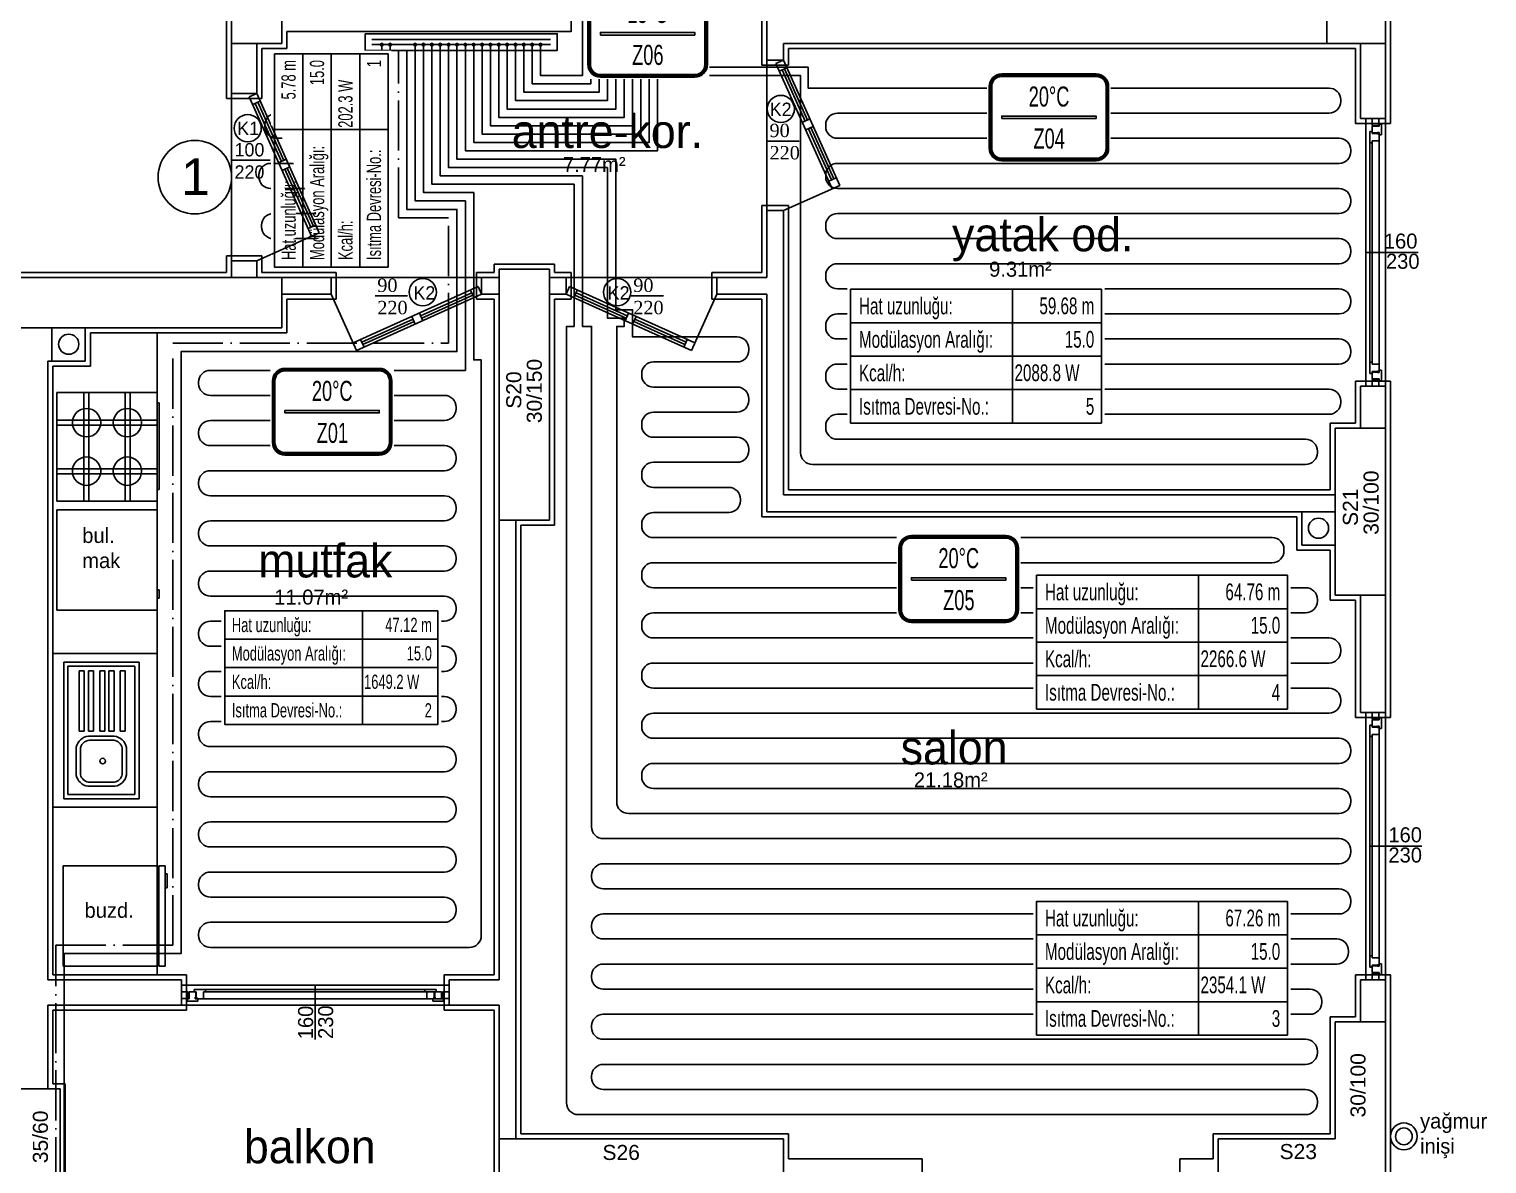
# Model space of a CAD drawing. Header units: centimetres. Extents: x 252602 to 265542, y -444050 to -441150.
# Drawn here: x 253564 to 254436, y -443536 to -442857 of the extents above; entities that cross this region are included whole.
import ezdxf
from ezdxf.enums import TextEntityAlignment as Align

# ---------------------------------------------------------------- set-up
doc = ezdxf.new("R2010")
doc.units = ezdxf.units.CM
doc.linetypes.add('ROTAS_ISITMA_DONUS', pattern=[40, 30, -5, 0, -5])
for name, color, linetype in [('ROTAS-ISITMA-DONUS-BORU', 30, 'ROTAS_ISITMA_DONUS'), ('ROTAS-ISITMA-ETIKET', 2, 'Continuous'), ('ROTAS-ISITMA-GIDIS-BORU', 10, 'Continuous'), ('ROTAS-ISITMA-KOLLEKTOR', 1, 'Continuous'), ('ROTAS-ISITMA-MAHAL-ETIKET', 2, 'Continuous'), ('ROTAS-MIMARI', 8, 'Continuous'), ('ROTAS-MIMARI-YAZI', 8, 'Continuous')]:
    doc.layers.add(name, color=color, linetype=linetype)
doc.layers.add('ROTAS-ISITMA-PEX', color=1, linetype='Continuous', lineweight=30)
doc.styles.add('arial_1_18', font='arial.ttf', dxfattribs={"height": 0.2})
doc.styles.add('ROTAS-YAZI', font='arial.ttf')

# ---------------------------------------------------------------- blocks, each defined once
blk = doc.blocks.new('ROTAS-YI-MAHAL')
at = {"color": 2, "extrusion": (0, 0, -1)}
for points in [[(35.71, -18.44), (35.71, 18.44, 0.414214), (28.21, 25.94), (-28.21, 25.94, 0.414214), (-35.71, 18.44), (-35.71, -18.44, 0.414214), (-28.21, -25.94), (28.21, -25.94, 0.414214)], [(34.21, -18.44), (34.21, 18.44, 0.414214), (28.21, 24.44), (-28.21, 24.44, 0.414214), (-34.21, 18.44), (-34.21, -18.44, 0.414214), (-28.21, -24.44), (28.21, -24.44, 0.414214)]]:
    blk.add_lwpolyline(points, format="xyb", close=True, dxfattribs=at)
at = {"color": 4, "extrusion": (0, 0, -1)}
for points in [[(35.21, -18.44), (35.21, 18.44, 0.414214), (28.21, 25.44), (-28.21, 25.44, 0.414214), (-35.21, 18.44), (-35.21, -18.44, 0.414214), (-28.21, -25.44), (28.21, -25.44, 0.414214)], [(34.71, -18.44), (34.71, 18.44, 0.414214), (28.21, 24.94), (-28.21, 24.94, 0.414214), (-34.71, 18.44), (-34.71, -18.44, 0.414214), (-28.21, -24.94), (28.21, -24.94, 0.414214)]]:
    blk.add_lwpolyline(points, format="xyb", close=True, dxfattribs=at)
at = {"color": 2, "extrusion": (0, 0, -1)}
blk.add_lwpolyline([(28.21, -0.75), (-28.21, -0.75), (-28.21, 0.75), (28.21, 0.75)], close=True, dxfattribs=at)
at = {"color": 4, "style": 'ROTAS-YAZI', "width": 0.65}
blk.add_attdef('DERECE', (-12.12, 6.47), '', height=12, dxfattribs=at)
at = {"color": 2, "style": 'ROTAS-YAZI', "width": 0.65, "flags": 1}
for tag in ['ALAN', 'MAHAL']:
    blk.add_attdef(tag, (0, 0), '', height=5, dxfattribs=at)
at = {"color": 1, "style": 'ROTAS-YAZI', "width": 0.65}
blk.add_attdef('NO', (-9.26, -18.64), '', height=12, dxfattribs=at)
blk = doc.blocks.new('ROTAS-YI-ETIKET')
at = {"color": 2}
for p, q in [((96.87, 0), (96.87, -80)), ((0, -20), (150, -20)), ((0, -40), (150, -40)), ((0, -60), (150, -60))]:
    blk.add_line(p, q, dxfattribs=at)
at = {"color": 2, "extrusion": (0, 0, -1)}
blk.add_lwpolyline([(-150, 0), (-150, -80), (0, -80), (0, 0)], close=True, dxfattribs=at)
at = {"color": 2, "style": 'ROTAS-YAZI', "width": 0.65}
for s, p in [('Hat uzunluğu:', (5, -10)), ('Modülasyon Aralığı:', (5, -30)), ('Kcal/h:', (5, -50)), ('Isıtma Devresi-No.:', (5, -70))]:
    blk.add_text(s, height=10, dxfattribs=at).set_placement(p, align=Align.MIDDLE_LEFT)
at = {"color": 2, "style": 'ROTAS-YAZI', "width": 0.65, "flags": 1}
for tag in ['ALAN', 'NO', 'DERECE', 'BORU', 'MAHAL']:
    blk.add_attdef(tag, (0, 0), '', height=5, dxfattribs=at)
at = {"color": 2, "style": 'ROTAS-YAZI', "width": 0.65}
for tag, p in [('UZ', (145.7, -14.93)), ('AR', (145.7, -34.94)), ('NO1', (145.7, -75.02))]:
    blk.add_attdef(tag, text='', height=10, dxfattribs=at).set_placement(p, align=Align.RIGHT)
blk.add_attdef('YER', (98.01, -54.93), '', height=10, dxfattribs=at)

msp = doc.modelspace()

# ---------------------------------------------------------------- linework, layer by layer
at = {"layer": 'ROTAS-ISITMA-DONUS-BORU'}
msp.add_lwpolyline([(253579.1, -443633.2), (253575, -443635), (253575, -443630), (253580, -443630), (253580, -443405), (253650, -443405), (253650, -443045), (253815, -443045), (253815, -442970), (253785, -442970), (253785, -442870)], dxfattribs=at)
at = {"layer": 'ROTAS-ISITMA-GIDIS-BORU'}
msp.add_lwpolyline([(253579.1, -443633.2), (253585, -443635), (253585, -443410), (253655, -443410), (253655, -443050), (253820, -443050), (253820, -442965), (253790, -442965), (253790, -442870)], dxfattribs=at)
at = {"layer": 'ROTAS-ISITMA-KOLLEKTOR'}
for p, q in [((253769, -442863.5), (253876, -442863.5)), ((253769, -442866.5), (253876, -442866.5)), ((253775, -442866.5), (253775, -442870)), ((253780, -442866.5), (253780, -442870)), ((253795, -442866.5), (253795, -442870)), ((253800, -442866.5), (253800, -442870)), ((253805, -442866.5), (253805, -442870)), ((253810, -442866.5), (253810, -442870)), ((253815, -442866.5), (253815, -442870)), ((253820, -442866.5), (253820, -442870)), ((253825, -442866.5), (253825, -442870)), ((253830, -442866.5), (253830, -442870)), ((253835, -442866.5), (253835, -442870)), ((253840, -442866.5), (253840, -442870)), ((253845, -442866.5), (253845, -442870)), ((253850, -442866.5), (253850, -442870)), ((253855, -442866.5), (253855, -442870)), ((253860, -442866.5), (253860, -442870)), ((253865, -442866.5), (253865, -442870)), ((253870, -442866.5), (253870, -442870))]:
    msp.add_line(p, q, dxfattribs=at)
msp.add_lwpolyline([(253765, -442860), (253880, -442860), (253880, -442870), (253765, -442870)], close=True, dxfattribs=at)
for centre in [(253775, -442866.5), (253780, -442866.5), (253795, -442866.5), (253800, -442866.5), (253805, -442866.5), (253810, -442866.5), (253815, -442866.5), (253820, -442866.5), (253825, -442866.5), (253830, -442866.5), (253835, -442866.5), (253840, -442866.5), (253845, -442866.5), (253850, -442866.5), (253855, -442866.5), (253860, -442866.5), (253865, -442866.5), (253870, -442866.5)]:
    msp.add_circle(centre, 0.8, dxfattribs=at)
at = {"layer": 'ROTAS-ISITMA-PEX'}
for points in [[(253910, -442600), (253910, -442900), (253855, -442900), (253855, -442870)], [(253860, -442870), (253860, -442895), (253905, -442895), (253905, -442595)], [(253850, -442870), (253850, -442905), (253915, -442905), (253915, -442605)], [(253920, -442610), (253920, -442910), (253845, -442910), (253845, -442870)], [(253865, -442870), (253865, -442890), (253900, -442890), (253900, -442695)], [(253895, -442700), (253895, -442885), (253870, -442885), (253870, -442870)], [(253930, -442835), (253930, -442920), (253835, -442920), (253835, -442870)], [(253840, -442870), (253840, -442915), (253925, -442915), (253925, -442830)]]:
    msp.add_lwpolyline(points, dxfattribs=at)
for points in [[(253800, -442870), (253800, -442955), (253830, -442955), (253830, -443055), (253834.5, -443055), (253834.5, -443061.25), (253834.5, -443399.25, -0.414214), (253827.5, -443406.25), (253672.5, -443406.25, -0.414214), (253665.5, -443399.25), (253665.5, -443398.25, -0.414214), (253672.5, -443391.25), (253812.5, -443391.25, 0.414214), (253819.5, -443384.25), (253819.5, -443383.25, 0.414214), (253812.5, -443376.25), (253672.5, -443376.25, -0.414214), (253665.5, -443369.25), (253665.5, -443368.25, -0.414214), (253672.5, -443361.25), (253812.5, -443361.25, 0.414214), (253819.5, -443354.25), (253819.5, -443353.25, 0.414214), (253812.5, -443346.25), (253672.5, -443346.25, -0.414214), (253665.5, -443339.25), (253665.5, -443338.25, -0.414214), (253672.5, -443331.25), (253812.5, -443331.25, 0.414214), (253819.5, -443324.25), (253819.5, -443323.25, 0.414214), (253812.5, -443316.25), (253672.5, -443316.25, -0.414214), (253665.5, -443309.25), (253665.5, -443308.25, -0.414214), (253672.5, -443301.25), (253812.5, -443301.25, 0.414214), (253819.5, -443294.25), (253819.5, -443293.25, 0.414214), (253812.5, -443286.25), (253672.5, -443286.25, -0.414214), (253665.5, -443279.25), (253665.5, -443278.25, -0.414214), (253672.5, -443271.25), (253812.5, -443271.25, 0.414214), (253819.5, -443264.25), (253819.5, -443263.25, 0.414214), (253812.5, -443256.25), (253672.5, -443256.25, -0.414214), (253665.5, -443249.25), (253665.5, -443248.25, -0.414214), (253672.5, -443241.25), (253812.5, -443241.25, 0.414214), (253819.5, -443234.25), (253819.5, -443233.25, 0.414214), (253812.5, -443226.25), (253672.5, -443226.25, -0.414214), (253665.5, -443219.25), (253665.5, -443218.25, -0.414214), (253672.5, -443211.25), (253812.5, -443211.25, 0.414214), (253819.5, -443204.25), (253819.5, -443203.25, 0.414214), (253812.5, -443196.25), (253672.5, -443196.25, -0.414214), (253665.5, -443189.25), (253665.5, -443188.25, -0.414214), (253672.5, -443181.25), (253812.5, -443181.25, 0.414214), (253819.5, -443174.25), (253819.5, -443173.25, 0.414214), (253812.5, -443166.25), (253672.5, -443166.25, -0.414214), (253665.5, -443159.25), (253665.5, -443158.25, -0.414214), (253672.5, -443151.25), (253812.5, -443151.25, 0.414214), (253819.5, -443144.25), (253819.5, -443143.25, 0.414214), (253812.5, -443136.25), (253672.5, -443136.25, -0.414214), (253665.5, -443129.25), (253665.5, -443128.25, -0.414214), (253672.5, -443121.25), (253812.5, -443121.25, 0.414214), (253819.5, -443114.25), (253819.5, -443113.25, 0.414214), (253812.5, -443106.25), (253672.5, -443106.25, -0.414214), (253665.5, -443099.25), (253665.5, -443098.25, -0.414214), (253672.5, -443091.25), (253812.5, -443091.25, 0.414214), (253819.5, -443084.25), (253819.5, -443083.25, 0.414214), (253812.5, -443076.25), (253672.5, -443076.25, -0.414214), (253665.5, -443069.25), (253665.5, -443068.25, -0.414214), (253672.5, -443061.25), (253819.5, -443061.25), (253825, -443061.25), (253825, -442960), (253795, -442960), (253795, -442870)], [(253780, -442870), (253780, -442890), (253770, -442890), (253770, -442900), (253775, -442900), (253775, -442907.5), (253775, -442975.5, -0.414214), (253768, -442982.5), (253710.11, -442982.5, -0.414214), (253703.11, -442975.5), (253703.11, -442974.5, -0.414214), (253710.11, -442967.5), (253753, -442967.5, 0.414214), (253760, -442960.5), (253760, -442959.5, 0.414214), (253753, -442952.5), (253708.5, -442952.5, -0.414214), (253701.5, -442945.5), (253701.5, -442944.5, -0.414214), (253708.5, -442937.5), (253753, -442937.5, 0.414214), (253760, -442930.5), (253760, -442929.5, 0.414214), (253753, -442922.5), (253712.11, -442922.5, -0.414214), (253705.11, -442915.5), (253705.11, -442914.5, -0.414214), (253712.11, -442907.5), (253760, -442907.5), (253765, -442907.5), (253765, -442885), (253775, -442885), (253775, -442870)], [(253805, -442870), (253805, -442950), (253890, -442950), (253890, -443035), (253885.5, -443035), (253885.5, -443041.25), (253885.5, -443499.25, 0.414214), (253892.5, -443506.25), (254327.5, -443506.25, 0.414214), (254334.5, -443499.25), (254334.5, -443498.25, 0.414214), (254327.5, -443491.25), (253907.5, -443491.25, -0.414214), (253900.5, -443484.25), (253900.5, -443483.25, -0.414214), (253907.5, -443476.25), (254327.5, -443476.25, 0.414214), (254334.5, -443469.25), (254334.5, -443468.25, 0.414214), (254327.5, -443461.25), (253907.5, -443461.25, -0.414214), (253900.5, -443454.25), (253900.5, -443453.25, -0.414214), (253907.5, -443446.25), (254330.14, -443446.25, 0.414214), (254337.14, -443439.25), (254337.14, -443438.25, 0.414214), (254330.14, -443431.25), (253907.5, -443431.25, -0.414214), (253900.5, -443424.25), (253900.5, -443423.25, -0.414214), (253907.5, -443416.25), (254346.14, -443416.25, 0.414214), (254353.14, -443409.25), (254353.14, -443408.25, 0.414214), (254346.14, -443401.25), (253907.5, -443401.25, -0.414214), (253900.5, -443394.25), (253900.5, -443393.25, -0.414214), (253907.5, -443386.25), (254347.5, -443386.25, 0.414214), (254354.5, -443379.25), (254354.5, -443378.25, 0.414214), (254347.5, -443371.25), (253907.5, -443371.25, -0.414214), (253900.5, -443364.25), (253900.5, -443363.25, -0.414214), (253907.5, -443356.25), (254347.5, -443356.25, 0.414214), (254354.5, -443349.25), (254354.5, -443348.25, 0.414214), (254347.5, -443341.25), (253907.5, -443341.25, -0.414214), (253900.5, -443334.25), (253900.5, -443041.25), (253900.5, -443035), (253895, -443035), (253895, -442945), (253810, -442945), (253810, -442870)], [(253815, -442870), (253815, -442940), (253910, -442940), (253910, -443030), (253920, -443030), (253920, -443035), (253915.5, -443035), (253915.5, -443041.25), (253915.5, -443319.25, 0.414214), (253922.5, -443326.25), (254347.5, -443326.25, 0.414214), (254354.5, -443319.25), (254354.5, -443318.25, 0.414214), (254347.5, -443311.25), (253937.5, -443311.25, -0.414214), (253930.5, -443304.25), (253930.5, -443303.25, -0.414214), (253937.5, -443296.25), (254347.5, -443296.25, 0.414214), (254354.5, -443289.25), (254354.5, -443288.25, 0.414214), (254347.5, -443281.25), (253937.5, -443281.25, -0.414214), (253930.5, -443274.25), (253930.5, -443273.25, -0.414214), (253937.5, -443266.25), (254341.5, -443266.25, 0.414214), (254348.5, -443259.25), (254348.5, -443258.25, 0.414214), (254341.5, -443251.25), (253937.5, -443251.25, -0.414214), (253930.5, -443244.25), (253930.5, -443243.25, -0.414214), (253937.5, -443236.25), (254341.5, -443236.25, 0.414214), (254348.5, -443229.25), (254348.5, -443228.25, 0.414214), (254341.5, -443221.25), (253937.5, -443221.25, -0.414214), (253930.5, -443214.25), (253930.5, -443213.25, -0.414214), (253937.5, -443206.25), (254327.5, -443206.25, 0.414214), (254334.5, -443199.25), (254334.5, -443198.25, 0.414214), (254327.5, -443191.25), (253937.5, -443191.25, -0.414214), (253930.5, -443184.25), (253930.5, -443183.25, -0.414214), (253937.5, -443176.25), (254307.5, -443176.25, 0.414214), (254314.5, -443169.25), (254314.5, -443168.25, 0.414214), (254307.5, -443161.25), (253937.5, -443161.25, -0.414214), (253930.5, -443154.25), (253930.5, -443153.25, -0.414214), (253937.5, -443146.25), (253982.5, -443146.25, 0.414214), (253989.5, -443139.25), (253989.5, -443138.25, 0.414214), (253982.5, -443131.25), (253937.5, -443131.25, -0.414214), (253930.5, -443124.25), (253930.5, -443123.25, -0.414214), (253937.5, -443116.25), (253987.5, -443116.25, 0.414214), (253994.5, -443109.25), (253994.5, -443108.25, 0.414214), (253987.5, -443101.25), (253937.5, -443101.25, -0.414214), (253930.5, -443094.25), (253930.5, -443093.25, -0.414214), (253937.5, -443086.25), (253987.5, -443086.25, 0.414214), (253994.5, -443079.25), (253994.5, -443078.25, 0.414214), (253987.5, -443071.25), (253937.5, -443071.25, -0.414214), (253930.5, -443064.25), (253930.5, -443063.25, -0.414214), (253937.5, -443056.25), (253987.5, -443056.25, 0.414214), (253994.5, -443049.25), (253994.5, -443048.25, 0.414214), (253987.5, -443041.25), (253930.5, -443041.25), (253925, -443041.25), (253925, -443025), (253915, -443025), (253915, -442935), (253820, -442935), (253820, -442870)], [(253825, -442870), (253825, -442930), (253940, -442930), (253940, -442885), (254025.5, -442885), (254025.5, -442892.5), (254025.5, -443110.5, 0.414214), (254032.5, -443117.5), (254327.5, -443117.5, 0.414214), (254334.5, -443110.5), (254334.5, -443109.5, 0.414214), (254327.5, -443102.5), (254047.5, -443102.5, -0.414214), (254040.5, -443095.5), (254040.5, -443094.5, -0.414214), (254047.5, -443087.5), (254341.5, -443087.5, 0.414214), (254348.5, -443080.5), (254348.5, -443079.5, 0.414214), (254341.5, -443072.5), (254047.5, -443072.5, -0.414214), (254040.5, -443065.5), (254040.5, -443064.5, -0.414214), (254047.5, -443057.5), (254347.5, -443057.5, 0.414214), (254354.5, -443050.5), (254354.5, -443049.5, 0.414214), (254347.5, -443042.5), (254047.5, -443042.5, -0.414214), (254040.5, -443035.5), (254040.5, -443034.5, -0.414214), (254047.5, -443027.5), (254347.5, -443027.5, 0.414214), (254354.5, -443020.5), (254354.5, -443019.5, 0.414214), (254347.5, -443012.5), (254047.5, -443012.5, -0.414214), (254040.5, -443005.5), (254040.5, -443004.5, -0.414214), (254047.5, -442997.5), (254347.5, -442997.5, 0.414214), (254354.5, -442990.5), (254354.5, -442989.5, 0.414214), (254347.5, -442982.5), (254047.5, -442982.5, -0.414214), (254040.5, -442975.5), (254040.5, -442974.5, -0.414214), (254047.5, -442967.5), (254347.5, -442967.5, 0.414214), (254354.5, -442960.5), (254354.5, -442959.5, 0.414214), (254347.5, -442952.5), (254047.5, -442952.5, -0.414214), (254040.5, -442945.5), (254040.5, -442944.5, -0.414214), (254047.5, -442937.5), (254347.5, -442937.5, 0.414214), (254354.5, -442930.5), (254354.5, -442929.5, 0.414214), (254347.5, -442922.5), (254047.5, -442922.5, -0.414214), (254040.5, -442915.5), (254040.5, -442914.5, -0.414214), (254047.5, -442907.5), (254341.5, -442907.5, 0.414214), (254348.5, -442900.5), (254348.5, -442899.5, 0.414214), (254341.5, -442892.5), (254040.5, -442892.5), (254030, -442892.5), (254030, -442880), (253935, -442880), (253935, -442925), (253830, -442925), (253830, -442870)]]:
    msp.add_lwpolyline(points, format="xyb", dxfattribs=at)
at = {"layer": 'ROTAS-MIMARI', "ltscale": 0.03}
for p, q in [((253682.24, -442790.76), (253682.24, -442865.76)), ((254378.24, -442865.76), (254378.24, -442805.76)), ((253888.24, -442858.76), (253888.24, -442832.76)), ((254002.24, -442850.76), (254002.24, -442865.76)), ((254005.24, -442845.76), (254005.24, -442875.76)), ((253718.24, -442858.74), (253888.24, -442858.74)), ((253718.24, -442868.76), (253718.24, -442858.74)), ((253682.24, -442865.76), (253682.24, -442898.76)), ((253685.24, -442865.76), (253685.24, -442895.76)), ((253700.24, -442865.76), (253700.24, -442895.76)), ((253703.24, -442898.76), (253703.24, -442868.76)), ((253703.24, -442868.76), (253718.24, -442868.76)), ((254002.24, -442865.76), (254002.24, -442878.76)), ((254015.24, -442865.76), (254015.24, -442875.76)), ((254015.24, -442865.76), (254340.24, -442865.76)), ((254018.24, -442878.76), (254018.24, -442868.76)), ((254018.24, -442868.76), (254065.24, -442868.76)), ((254065.24, -442868.76), (254340.24, -442868.76)), ((254340.24, -442868.76), (254357.24, -442868.76)), ((254357.24, -442868.76), (254357.24, -442913.76)), ((254360.24, -442865.76), (254360.24, -442910.76)), ((254375.24, -442865.76), (254375.24, -442910.76)), ((254378.24, -442913.76), (254378.24, -442865.76)), ((254002.24, -442878.76), (254018.24, -442878.76)), ((254005.24, -442875.76), (254015.24, -442875.76)), ((254005.24, -442875.76), (254005.24, -442965.76)), ((254015.24, -442875.76), (254010.68, -442877.81)), ((254010.68, -442877.81), (254044.33, -442952.69)), ((254015.24, -442875.76), (254048.89, -442950.65)), ((254017.29, -442880.32), (254012.73, -442882.37)), ((254014.37, -442881.64), (254028.12, -442912.24)), ((254015.81, -442880.99), (254029.56, -442911.59)), ((253685.24, -442895.76), (253700.24, -442895.76)), ((253685.24, -442895.76), (253685.24, -442995.76)), ((253700.24, -442895.76), (253695.68, -442897.81)), ((253700.24, -442895.76), (253737.63, -442978.97)), ((253682.24, -442898.76), (253703.24, -442898.76)), ((253695.68, -442897.81), (253733.07, -442981.01)), ((253702.29, -442900.32), (253697.73, -442902.37)), ((253699.37, -442901.64), (253714.98, -442936.4)), ((253700.81, -442900.99), (253716.42, -442935.75)), ((254031.04, -442910.92), (254026.48, -442912.97)), ((254378.24, -442913.76), (254357.24, -442913.76)), ((254360.24, -442910.76), (254375.24, -442910.76)), ((254363.43, -443070.76), (254363.43, -442910.76)), ((254367.24, -442910.76), (254367.24, -442914.76)), ((254371.24, -442914.76), (254371.24, -442910.76)), ((254371.44, -442915.26), (254371.44, -442914.06)), ((254372.84, -442914.06), (254371.44, -442914.06)), ((254372.84, -442920.46), (254372.84, -442914.06)), ((254375.24, -443070.76), (254375.24, -442910.76)), ((254033.09, -442915.49), (254028.53, -442917.53)), ((254030.16, -442916.8), (254043.91, -442947.4)), ((254031.6, -442916.15), (254045.35, -442946.75)), ((254365.84, -442925.16), (254365.84, -442918.36)), ((254367.24, -442918.36), (254365.84, -442918.36)), ((254367.24, -442914.76), (254371.24, -442914.76)), ((254371.44, -442915.26), (254367.24, -442915.26)), ((254367.24, -442919.26), (254367.24, -442915.26)), ((254367.24, -442918.36), (254367.24, -442919.56)), ((254370.44, -442919.26), (254367.24, -442919.26)), ((254370.44, -442919.56), (254367.24, -442919.56)), ((254371.44, -442918.96), (254370.44, -442918.96)), ((254370.44, -442919.26), (254370.44, -442918.96)), ((254370.44, -442919.86), (254370.44, -442919.56)), ((254370.94, -442919.86), (254370.44, -442919.86)), ((254371.44, -442919.56), (254370.94, -442919.56)), ((254370.94, -442919.86), (254370.94, -442919.56)), ((254371.44, -442920.46), (254371.44, -442918.96)), ((254371.44, -442919.56), (254371.44, -442923.96)), ((254372.84, -442920.46), (254371.44, -442920.46)), ((254024.71, -442924.16), (254005.39, -442924.16)), ((254365.84, -443056.36), (254365.84, -442925.16)), ((254367.24, -442925.16), (254365.84, -442925.16)), ((254367.24, -442925.16), (254367.24, -442923.96)), ((254371.44, -442923.96), (254367.24, -442923.96)), ((254367.24, -442925.16), (254367.24, -443056.36)), ((254371.44, -442923.96), (254371.44, -443057.56)), ((253708.36, -442935.65), (253685.24, -442935.65)), ((253717.91, -442935.08), (253713.35, -442937.13)), ((253719.96, -442939.65), (253715.4, -442941.69)), ((253718.47, -442940.31), (253734.09, -442975.07)), ((253717.03, -442940.96), (253732.65, -442975.72)), ((254042.28, -442948.13), (254046.84, -442946.08)), ((254015.24, -442965.76), (254048.89, -442950.65)), ((254018.24, -442962.76), (254002.24, -442962.76)), ((254002.24, -442962.76), (254002.24, -443002.76)), ((254005.24, -442965.76), (254005.24, -443005.76)), ((254005.24, -442965.76), (254015.24, -442965.76)), ((254015.24, -442965.76), (254015.24, -443135.76)), ((254018.24, -443132.76), (254018.24, -442962.76)), ((253731.02, -442976.45), (253735.58, -442974.4)), ((253700.24, -442995.76), (253737.63, -442978.97)), ((254394.88, -442990.76), (254363.43, -442990.76)), ((253703.24, -442992.76), (253682.24, -442992.76)), ((253682.24, -442992.76), (253682.24, -443002.76)), ((253685.24, -442995.76), (253700.24, -442995.76)), ((253685.24, -442995.76), (253685.24, -443005.76)), ((253700.24, -442995.76), (253700.24, -443005.76)), ((253703.24, -443002.76), (253703.24, -442992.76)), ((253878.24, -442997.76), (253842.24, -442997.76)), ((253842.24, -442997.76), (253842.24, -443002.76)), ((253878.24, -443002.76), (253878.24, -442997.76)), ((253682.24, -443002.76), (253448.24, -443002.76)), ((253715.24, -443002.76), (253703.24, -443002.76)), ((253747.74, -443002.76), (253715.24, -443002.76)), ((253715.24, -443005.76), (253744.74, -443005.76)), ((253744.74, -443015.76), (253744.74, -443005.76)), ((253834.74, -443005.76), (253744.74, -443005.76)), ((253747.74, -443018.76), (253747.74, -443002.76)), ((253842.24, -443002.76), (253831.74, -443002.76)), ((253831.74, -443002.76), (253831.74, -443018.76)), ((253834.74, -443005.76), (253845.24, -443005.76)), ((253834.74, -443015.76), (253834.74, -443005.76)), ((253885.31, -443005.76), (253875.24, -443005.76)), ((253888.31, -443002.76), (253878.24, -443002.76)), ((253885.31, -443015.76), (253885.31, -443005.76)), ((253885.31, -443005.76), (253975.31, -443005.76)), ((253888.31, -443018.76), (253888.31, -443002.76)), ((254002.24, -443002.76), (253972.31, -443002.76)), ((253972.31, -443002.76), (253972.31, -443018.76)), ((254005.24, -443005.76), (253975.31, -443005.76)), ((253975.31, -443015.76), (253975.31, -443005.76)), ((253715.24, -443015.76), (253744.74, -443015.76)), ((253718.24, -443038.76), (253718.24, -443018.76)), ((253718.24, -443018.76), (253747.74, -443018.76)), ((253744.74, -443015.76), (253759.86, -443049.41)), ((253832.69, -443011.2), (253757.81, -443044.85)), ((253834.74, -443015.76), (253759.86, -443049.41)), ((253790.42, -443016.77), (253771.09, -443016.77)), ((253828.87, -443014.89), (253798.27, -443028.64)), ((253829.51, -443016.33), (253798.91, -443030.08)), ((253830.18, -443017.81), (253828.13, -443013.25)), ((253831.74, -443018.76), (253842.24, -443018.76)), ((253834.74, -443015.76), (253832.69, -443011.2)), ((253834.74, -443015.76), (253845.24, -443015.76)), ((253842.24, -443018.76), (253842.24, -443150.76)), ((253885.31, -443015.76), (253875.24, -443015.76)), ((253878.24, -443153.76), (253878.24, -443018.76)), ((253878.24, -443018.76), (253888.31, -443018.76)), ((253885.31, -443015.76), (253887.36, -443011.2)), ((253885.31, -443015.76), (253960.2, -443049.41)), ((253887.36, -443011.2), (253962.25, -443044.85)), ((253889.88, -443017.81), (253891.92, -443013.25)), ((253890.54, -443016.33), (253921.14, -443030.08)), ((253891.19, -443014.89), (253921.79, -443028.64)), ((253943.49, -443016.77), (253924.17, -443016.77)), ((253975.31, -443015.76), (253960.2, -443049.41)), ((253972.31, -443018.76), (254002.24, -443018.76)), ((254005.24, -443015.76), (253975.31, -443015.76)), ((254002.24, -443018.76), (254002.24, -443148.76)), ((254005.24, -443015.76), (254005.24, -443145.76)), ((253799.58, -443031.56), (253797.53, -443027)), ((253920.48, -443031.56), (253922.52, -443027)), ((253577.74, -443035.76), (253597.74, -443035.76)), ((253577.74, -443055.76), (253577.74, -443035.76)), ((253597.74, -443055.76), (253597.74, -443035.76)), ((253597.74, -443055.76), (253597.74, -443035.76)), ((253597.74, -443055.76), (253597.74, -443035.76)), ((253597.74, -443055.76), (253597.74, -443035.76)), ((253597.74, -443055.76), (253597.74, -443035.76)), ((253793.71, -443030.69), (253763.11, -443044.44)), ((253794.35, -443032.13), (253763.75, -443045.88)), ((253795.02, -443033.61), (253792.97, -443029.05)), ((253925.04, -443033.61), (253927.09, -443029.05)), ((253925.7, -443032.13), (253956.3, -443045.88)), ((253926.35, -443030.69), (253956.95, -443044.44)), ((253600.74, -443058.76), (253600.74, -443038.76)), ((253600.74, -443038.76), (253718.24, -443038.76)), ((253640.69, -443422.76), (253640.69, -443038.76)), ((253762.37, -443042.8), (253764.42, -443047.36)), ((253957.68, -443042.8), (253955.64, -443047.36)), ((253575.24, -443055.76), (253575.24, -443425.76)), ((253575.24, -443055.76), (253597.74, -443055.76)), ((253578.24, -443058.76), (253600.74, -443058.76)), ((253578.24, -443422.76), (253578.24, -443058.76)), ((254367.24, -443056.36), (254365.84, -443056.36)), ((254365.84, -443056.36), (254365.84, -443063.16)), ((254367.24, -443056.36), (254367.24, -443057.56)), ((254371.44, -443057.56), (254367.24, -443057.56)), ((254367.24, -443063.16), (254367.24, -443061.96)), ((254370.44, -443061.96), (254367.24, -443061.96)), ((254367.24, -443062.26), (254367.24, -443066.26)), ((254370.44, -443062.26), (254367.24, -443062.26)), ((254370.94, -443061.66), (254370.44, -443061.66)), ((254370.44, -443061.66), (254370.44, -443061.96)), ((254370.44, -443062.26), (254370.44, -443062.56)), ((254370.94, -443061.66), (254370.94, -443061.96)), ((254371.44, -443061.96), (254370.94, -443061.96)), ((254371.44, -443061.96), (254371.44, -443057.56)), ((254372.84, -443061.06), (254371.44, -443061.06)), ((254371.44, -443061.06), (254371.44, -443062.56)), ((254372.84, -443061.06), (254372.84, -443067.46)), ((254357.24, -443067.76), (254357.24, -443092.76)), ((254357.24, -443067.76), (254378.24, -443067.76)), ((254360.24, -443070.76), (254360.24, -443095.76)), ((254360.24, -443070.76), (254375.24, -443070.76)), ((254367.24, -443063.16), (254365.84, -443063.16)), ((254371.44, -443066.26), (254367.24, -443066.26)), ((254367.24, -443070.76), (254367.24, -443066.76)), ((254367.24, -443066.76), (254371.24, -443066.76)), ((254371.44, -443062.56), (254370.44, -443062.56)), ((254371.24, -443066.76), (254371.24, -443070.76)), ((254371.44, -443066.26), (254371.44, -443067.46)), ((254372.84, -443067.46), (254371.44, -443067.46)), ((254375.24, -443070.76), (254375.24, -443095.76)), ((254378.24, -443095.76), (254378.24, -443067.76)), ((253580.69, -443139.54), (253580.69, -443074.54)), ((253580.69, -443074.54), (253640.69, -443074.54)), ((253596.78, -443074.54), (253596.78, -443139.54)), ((253599.78, -443074.54), (253599.78, -443139.54)), ((253621.6, -443074.54), (253621.6, -443139.54)), ((253624.6, -443074.54), (253624.6, -443139.54)), ((253640.69, -443139.54), (253640.69, -443074.54)), ((253641.98, -443080.64), (253640.69, -443080.64)), ((253641.98, -443122.4), (253641.98, -443080.64)), ((253640.69, -443090.96), (253580.69, -443090.96)), ((253640.69, -443093.96), (253580.69, -443093.96)), ((254357.24, -443092.76), (254342.24, -443092.76)), ((254342.24, -443092.76), (254342.24, -443132.76)), ((254378.24, -443145.76), (254378.24, -443095.76)), ((253640.69, -443120.11), (253580.69, -443120.12)), ((253640.69, -443123.11), (253580.69, -443123.12)), ((253641.98, -443132.4), (253641.98, -443122.4)), ((253640.69, -443139.54), (253580.69, -443139.54)), ((253640.69, -443132.4), (253641.98, -443132.4)), ((254345.24, -443135.76), (254015.24, -443135.76)), ((254342.24, -443132.76), (254018.24, -443132.76)), ((253580.68, -443204.61), (253580.69, -443144.61)), ((253580.69, -443144.61), (253640.69, -443144.6)), ((253640.69, -443144.6), (253640.69, -443204.6)), ((254002.24, -443148.76), (254322.24, -443148.76)), ((254345.24, -443145.76), (254005.24, -443145.76)), ((254322.24, -443148.76), (254322.24, -443168.76)), ((254325.24, -443145.76), (254325.24, -443165.76)), ((254325.24, -443145.76), (254325.24, -443165.76)), ((254325.24, -443145.76), (254325.24, -443165.76)), ((254378.24, -443268.76), (254378.24, -443145.76)), ((253842.24, -443150.76), (253842.24, -443422.76)), ((253845.24, -443150.76), (253845.24, -443425.76)), ((253855.24, -443150.76), (253855.24, -443520.76)), ((253858.24, -443517.76), (253858.24, -443153.76)), ((253858.24, -443153.76), (253878.24, -443153.76)), ((254325.24, -443165.76), (254345.24, -443165.76)), ((254322.24, -443168.76), (254342.24, -443168.76)), ((254342.24, -443168.76), (254342.24, -443198.76)), ((253641.98, -443192.48), (253640.69, -443192.48)), ((253641.98, -443197.47), (253641.98, -443192.48)), ((253640.69, -443197.47), (253641.98, -443197.47)), ((254342.24, -443198.76), (254357.24, -443198.76)), ((254357.24, -443198.76), (254357.24, -443268.76)), ((254360.24, -443195.76), (254360.24, -443265.76)), ((254375.24, -443195.76), (254375.24, -443265.76)), ((253640.69, -443204.6), (253580.69, -443204.61)), ((253640.69, -443230.65), (253578.24, -443230.65)), ((253584.84, -443235.65), (253584.84, -443317.46)), ((253629.84, -443235.65), (253584.84, -443235.65)), ((253629.84, -443317.46), (253629.84, -443235.65)), ((253587.34, -443238.15), (253587.34, -443314.96)), ((253627.34, -443238.15), (253587.34, -443238.15)), ((253594.02, -443241.01), (253594.02, -443277.05)), ((253597.02, -443241.01), (253594.02, -443241.01)), ((253597.02, -443277.05), (253597.02, -443241.01)), ((253599.58, -443241.01), (253599.58, -443277.05)), ((253602.58, -443241.01), (253599.58, -443241.01)), ((253602.58, -443277.05), (253602.58, -443241.01)), ((253606.32, -443241.01), (253606.32, -443277.05)), ((253609.32, -443241.01), (253606.32, -443241.01)), ((253609.32, -443277.05), (253609.32, -443241.01)), ((253611.89, -443241.01), (253611.89, -443277.05)), ((253614.89, -443241.01), (253611.89, -443241.01)), ((253614.89, -443277.05), (253614.89, -443241.01)), ((253618.63, -443241.01), (253618.63, -443277.05)), ((253621.63, -443241.01), (253618.63, -443241.01)), ((253621.63, -443277.05), (253621.63, -443241.01)), ((253627.34, -443314.96), (253627.34, -443238.15)), ((254357.24, -443268.76), (254378.24, -443268.76)), ((254360.24, -443265.76), (254375.24, -443265.76)), ((254363.43, -443425.76), (254363.43, -443265.76)), ((254367.24, -443265.76), (254367.24, -443269.76)), ((254367.24, -443269.76), (254371.24, -443269.76)), ((254371.44, -443270.26), (254367.24, -443270.26)), ((254367.24, -443274.26), (254367.24, -443270.26)), ((254371.24, -443269.76), (254371.24, -443265.76)), ((254371.44, -443270.26), (254371.44, -443269.06)), ((254372.84, -443269.06), (254371.44, -443269.06)), ((254372.84, -443275.46), (254372.84, -443269.06)), ((254375.24, -443425.76), (254375.24, -443265.76)), ((253594.02, -443277.05), (253597.02, -443277.05)), ((253599.58, -443277.05), (253602.58, -443277.05)), ((253599.61, -443279.97), (253615.04, -443279.97)), ((253606.32, -443277.05), (253609.32, -443277.05)), ((253611.89, -443277.05), (253614.89, -443277.05)), ((253618.63, -443277.05), (253621.63, -443277.05)), ((254365.84, -443280.16), (254365.84, -443273.36)), ((254367.24, -443273.36), (254365.84, -443273.36)), ((254365.84, -443411.36), (254365.84, -443280.16)), ((254367.24, -443280.16), (254365.84, -443280.16)), ((254367.24, -443273.36), (254367.24, -443274.56)), ((254370.44, -443274.26), (254367.24, -443274.26)), ((254370.44, -443274.56), (254367.24, -443274.56)), ((254367.24, -443280.16), (254367.24, -443278.96)), ((254371.44, -443278.96), (254367.24, -443278.96)), ((254367.24, -443280.16), (254367.24, -443411.36)), ((254371.44, -443273.96), (254370.44, -443273.96)), ((254370.44, -443274.26), (254370.44, -443273.96)), ((254370.44, -443274.86), (254370.44, -443274.56)), ((254370.94, -443274.86), (254370.44, -443274.86)), ((254371.44, -443274.56), (254370.94, -443274.56)), ((254370.94, -443274.86), (254370.94, -443274.56)), ((254371.44, -443275.46), (254371.44, -443273.96)), ((254371.44, -443274.56), (254371.44, -443278.96)), ((254372.84, -443275.46), (254371.44, -443275.46)), ((254371.44, -443278.96), (254371.44, -443412.56)), ((253592.34, -443286.58), (253592.34, -443303.41)), ((253594.84, -443286.86), (253594.84, -443303.12)), ((253601.33, -443282.47), (253615.04, -443282.47)), ((253619.84, -443302.94), (253619.84, -443287.05)), ((253622.34, -443303.18), (253622.34, -443286.81)), ((253587.34, -443314.96), (253627.34, -443314.96)), ((253599.25, -443309.96), (253615.4, -443309.96)), ((253599.46, -443307.46), (253615.19, -443307.46)), ((253578.24, -443322.46), (253640.69, -443322.46)), ((253584.84, -443317.46), (253629.84, -443317.46)), ((254365.6, -443345.76), (254397.04, -443345.76)), ((253640.69, -443357.57), (253584.54, -443357.57)), ((253584.54, -443357.57), (253584.54, -443417.57)), ((253640.69, -443417.57), (253640.69, -443357.57)), ((253641.68, -443357.57), (253641.67, -443417.57)), ((253645.52, -443357.57), (253641.68, -443357.57)), ((253645.52, -443417.57), (253645.52, -443357.57)), ((253640.69, -443362.57), (253641.68, -443362.57)), ((253645.52, -443362.34), (253646.61, -443362.34)), ((253645.52, -443370.66), (253645.52, -443362.34)), ((253646.61, -443362.34), (253646.61, -443370.66)), ((253646.61, -443370.66), (253645.52, -443370.66)), ((253584.54, -443417.57), (253640.69, -443417.57)), ((253640.69, -443412.57), (253641.67, -443412.57)), ((253641.67, -443417.57), (253645.52, -443417.57)), ((254367.24, -443411.36), (254365.84, -443411.36)), ((254365.84, -443411.36), (254365.84, -443418.16)), ((254367.24, -443418.16), (254365.84, -443418.16)), ((254367.24, -443411.36), (254367.24, -443412.56)), ((254371.44, -443412.56), (254367.24, -443412.56)), ((254367.24, -443418.16), (254367.24, -443416.96)), ((254370.44, -443416.96), (254367.24, -443416.96)), ((254367.24, -443417.26), (254367.24, -443421.26)), ((254370.44, -443417.26), (254367.24, -443417.26)), ((254370.94, -443416.66), (254370.44, -443416.66)), ((254370.44, -443416.66), (254370.44, -443416.96)), ((254370.44, -443417.26), (254370.44, -443417.56)), ((254371.44, -443417.56), (254370.44, -443417.56)), ((254370.94, -443416.66), (254370.94, -443416.96)), ((254371.44, -443416.96), (254370.94, -443416.96)), ((254371.44, -443416.96), (254371.44, -443412.56)), ((254372.84, -443416.06), (254371.44, -443416.06)), ((254371.44, -443416.06), (254371.44, -443417.56)), ((254372.84, -443416.06), (254372.84, -443422.46)), ((253575.24, -443425.76), (253655.24, -443425.76)), ((253658.24, -443422.76), (253578.24, -443422.76)), ((253655.24, -443440.76), (253655.24, -443425.76)), ((253658.24, -443443.76), (253658.24, -443422.76)), ((253842.24, -443422.76), (253812.24, -443422.76)), ((253812.24, -443422.76), (253812.24, -443443.76)), ((253815.24, -443440.76), (253815.24, -443425.76)), ((253815.24, -443425.76), (253845.24, -443425.76)), ((254378.24, -443422.76), (254357.24, -443422.76)), ((254357.24, -443422.76), (254357.24, -443447.73)), ((254360.24, -443425.76), (254360.24, -443450.73)), ((254360.24, -443425.76), (254375.24, -443425.76)), ((254371.44, -443421.26), (254367.24, -443421.26)), ((254367.24, -443425.76), (254367.24, -443421.76)), ((254367.24, -443421.76), (254371.24, -443421.76)), ((254371.24, -443421.76), (254371.24, -443425.76)), ((254371.44, -443421.26), (254371.44, -443422.46)), ((254372.84, -443422.46), (254371.44, -443422.46)), ((254375.24, -443425.76), (254375.24, -443450.73)), ((254378.24, -443450.73), (254378.24, -443422.76)), ((253655.24, -443428.95), (253815.24, -443428.95)), ((253655.24, -443432.76), (253659.24, -443432.76)), ((253659.24, -443436.76), (253655.24, -443436.76)), ((253658.54, -443438.36), (253658.54, -443436.96)), ((253659.74, -443436.96), (253658.54, -443436.96)), ((253659.24, -443432.76), (253659.24, -443436.76)), ((253663.74, -443432.76), (253659.74, -443432.76)), ((253659.74, -443436.96), (253659.74, -443432.76)), ((253662.84, -443432.76), (253662.84, -443431.36)), ((253669.64, -443431.36), (253662.84, -443431.36)), ((253662.84, -443432.76), (253664.04, -443432.76)), ((253663.74, -443435.96), (253663.44, -443435.96)), ((253663.44, -443436.96), (253663.44, -443435.96)), ((253664.94, -443436.96), (253663.44, -443436.96)), ((253663.74, -443435.96), (253663.74, -443432.76)), ((253664.04, -443435.96), (253664.04, -443432.76)), ((253664.34, -443435.96), (253664.04, -443435.96)), ((253664.34, -443436.46), (253664.04, -443436.46)), ((253664.04, -443436.96), (253664.04, -443436.46)), ((253664.04, -443436.96), (253668.44, -443436.96)), ((253664.34, -443436.46), (253664.34, -443435.96)), ((253664.94, -443438.36), (253664.94, -443436.96)), ((253668.44, -443436.96), (253668.44, -443432.76)), ((253669.64, -443432.76), (253668.44, -443432.76)), ((253811.94, -443436.96), (253668.44, -443436.96)), ((253669.64, -443431.36), (253807.64, -443431.36)), ((253669.64, -443432.76), (253669.64, -443431.36)), ((253810.74, -443432.76), (253669.64, -443432.76)), ((253735.24, -443428.95), (253735.24, -443461.27)), ((253800.84, -443432.76), (253800.84, -443431.36)), ((253800.84, -443431.36), (253807.64, -443431.36)), ((253800.84, -443432.76), (253802.04, -443432.76)), ((253802.04, -443436.96), (253802.04, -443432.76)), ((253806.44, -443436.96), (253802.04, -443436.96)), ((253805.54, -443438.36), (253805.54, -443436.96)), ((253805.54, -443436.96), (253807.04, -443436.96)), ((253806.14, -443436.46), (253806.14, -443435.96)), ((253806.14, -443435.96), (253806.44, -443435.96)), ((253806.14, -443436.46), (253806.44, -443436.46)), ((253807.64, -443432.76), (253806.44, -443432.76)), ((253806.44, -443435.96), (253806.44, -443432.76)), ((253806.44, -443436.96), (253806.44, -443436.46)), ((253806.74, -443432.76), (253810.74, -443432.76)), ((253806.74, -443435.96), (253806.74, -443432.76)), ((253806.74, -443435.96), (253807.04, -443435.96)), ((253807.04, -443436.96), (253807.04, -443435.96)), ((253807.64, -443432.76), (253807.64, -443431.36)), ((253810.74, -443436.96), (253810.74, -443432.76)), ((253810.74, -443436.96), (253811.94, -443436.96)), ((253815.24, -443432.76), (253811.24, -443432.76)), ((253811.24, -443432.76), (253811.24, -443436.76)), ((253811.24, -443436.76), (253815.24, -443436.76)), ((253811.94, -443438.36), (253811.94, -443436.96)), ((253575.24, -443440.76), (253575.24, -443490.76)), ((253575.24, -443440.76), (253655.24, -443440.76)), ((253578.24, -443487.76), (253578.24, -443443.76)), ((253578.24, -443443.76), (253658.24, -443443.76)), ((253655.24, -443440.76), (253815.24, -443440.76)), ((253664.94, -443438.36), (253658.54, -443438.36)), ((253805.54, -443438.36), (253811.94, -443438.36)), ((253812.24, -443443.76), (253842.24, -443443.76)), ((253815.24, -443440.76), (253845.24, -443440.76)), ((253842.24, -443443.76), (253842.24, -443517.76)), ((253845.24, -443440.76), (253845.24, -443520.76)), ((254357.24, -443447.73), (254342.24, -443447.73)), ((254342.24, -443447.73), (254342.24, -443517.8)), ((254378.24, -443553.76), (254378.24, -443450.73)), ((253578.24, -443487.76), (253585.74, -443487.76)), ((253585.74, -443553.76), (253585.74, -443487.76)), ((253842.24, -443517.76), (253842.24, -443553.76)), ((254018.24, -443517.76), (253858.24, -443517.76)), ((254018.24, -443532.76), (254018.24, -443517.76)), ((254342.24, -443517.8), (254272.24, -443517.8)), ((254272.24, -443517.8), (254272.24, -443532.76)), ((254098.24, -443532.76), (254018.24, -443532.76)), ((254098.24, -443553.76), (254098.24, -443532.76)), ((254252.24, -443532.76), (254252.24, -443553.76)), ((254272.24, -443532.76), (254252.24, -443532.76))]:
    msp.add_line(p, q, dxfattribs=at)
for points in [[(253685.24, -442865.76), (253685.24, -442560.76)], [(253715.24, -442865.76), (253715.24, -442560.76)], [(254340.24, -442865.76), (254340.24, -442805.76)], [(254375.24, -442805.76), (254375.24, -442865.76)], [(253715.24, -442865.76), (253685.24, -442865.76)], [(254375.24, -442865.76), (254340.24, -442865.76)], [(253845.24, -443000.76), (253875.24, -443000.76)], [(253845.24, -443150.76), (253845.24, -443000.76)], [(253875.24, -443000.76), (253875.24, -443150.76)], [(253415.24, -443005.76), (253715.24, -443005.76)], [(253715.24, -443035.76), (253715.24, -443005.76)], [(253415.24, -443035.76), (253715.24, -443035.76)], [(254345.24, -443195.76), (254345.24, -443095.76)], [(254345.24, -443095.76), (254375.24, -443095.76)], [(254375.24, -443095.76), (254375.24, -443195.76)], [(253875.24, -443150.76), (253845.24, -443150.76)], [(254375.24, -443195.76), (254345.24, -443195.76)], [(254345.24, -443520.76), (254345.24, -443450.76)], [(254345.24, -443450.76), (254375.24, -443450.76)], [(254375.24, -443450.76), (254375.24, -443550.76)], [(253547.74, -443490.76), (253582.74, -443490.76)], [(253582.74, -443490.76), (253582.74, -443550.76)], [(253845.24, -443520.76), (254015.24, -443520.76)], [(253845.24, -443550.76), (253845.24, -443520.76)], [(254015.24, -443520.76), (254015.24, -443550.76)], [(254275.24, -443520.76), (254345.24, -443520.76)], [(254275.24, -443550.76), (254275.24, -443520.76)]]:
    msp.add_lwpolyline(points, dxfattribs=at)
for centre, radius in [((254013.63, -442904.98), 8.14), ((253694.85, -442916.5), 8.14), ((253663.24, -442945.76), 22), ((253799.52, -443014.52), 8.14), ((253915.72, -443014.52), 8.14), ((253587.8, -443045.65), 6.03), ((253598.47, -443092.53), 8.48), ((253622.92, -443092.53), 8.48), ((253598.47, -443121.54), 8.48), ((253622.92, -443121.54), 8.48), ((254335.18, -443155.65), 6.03), ((253608.11, -443294.85), 1.68), ((254386.24, -443519.26), 8), ((254386.24, -443519.26), 5)]:
    msp.add_circle(centre, radius, dxfattribs=at)
for centre, radius, start, end in [((253600.54, -443288.3), 8.38, 96.41545, 168.14202), ((253614.1, -443288.3), 8.38, 10.2819, 83.58455), ((253600.54, -443288.3), 5.88, 82.33937, 165.83284), ((253614.1, -443288.3), 5.88, 12.28183, 83.58455), ((253600.54, -443301.68), 8.38, 191.85798, 261.08681), ((253600.54, -443301.68), 5.88, 194.16716, 259.35464), ((253614.1, -443301.68), 5.88, 280.64536, 347.71817), ((253614.1, -443301.68), 8.38, 278.91319, 349.7181)]:
    msp.add_arc(centre, radius, start, end, dxfattribs=at)

# ---------------------------------------------------------------- texts
at = {"layer": 'ROTAS-MIMARI-YAZI', "ltscale": 0.03, "style": 'arial_1_18'}
for s, height, p in [('1', 22, (253655.03, -442956.48)), ('S26', 9, (253907, -443533.38)), ('S23', 9, (254311.9, -443532.85))]:
    msp.add_text(s, height=height, dxfattribs=at).set_placement(p)
at = {"layer": 'ROTAS-MIMARI-YAZI', "ltscale": 0.03}
for s, p in [('160', (254374.28, -442988.46)), ('230', (254375.54, -443000.53)), ('160', (254376.98, -443343.46)), ('230', (254377, -443355.53))]:
    msp.add_text(s, height=9, dxfattribs=at).set_placement(p)
at = {"layer": 'ROTAS-MIMARI-YAZI', "ltscale": 0.03, "style": 'arial_1_18'}
for s, p in [('S20', (253858.44, -443084.23)), ('30/150', (253870.73, -443092.84)), ('30/100', (254371.16, -443159.58)), ('S21', (254358.74, -443154.29)), ('30/100', (254363.3, -443507.97)), ('35/60', (253575.35, -443535.31))]:
    msp.add_text(s, height=9, rotation=90, dxfattribs=at).set_placement(p)
at = {"layer": 'ROTAS-MIMARI-YAZI', "ltscale": 0.03}
for s, p in [('160', (253733.94, -443461.22)), ('230', (253745.93, -443461.03))]:
    msp.add_text(s, height=9, rotation=90, dxfattribs=at).set_placement(p)
at = {"layer": 'ROTAS-MIMARI-YAZI', "ltscale": 0.03, "char_height": 8}
for s, insert, width, attachment_point in [('K2', (254007.01, -442909.2), 23.8917, 7), ('K1', (253701.64, -442912.58), 23.8917, 3), ('{\\fTimes New Roman|b0|i0|c162|p18;90\\P220}', (254006.9, -442935.26), 23.5115, 7), ('100\\P220', (253686.96, -442946.79), 23.5115, 7), ('{\\fTimes New Roman|b0|i0|c162|p18;90\\P220}', (253772.35, -443027.85), 23.5115, 7), ('{\\fTimes New Roman|b0|i0|c162|p18;90\\P220}', (253925.43, -443027.85), 23.5115, 7), ('K2', (253807.01, -443010.96), 23.8917, 3), ('K2', (253923.2, -443010.96), 23.8917, 3)]:
    msp.add_mtext(s, dxfattribs=dict(at, insert=insert, width=width, attachment_point=attachment_point))
at = {"layer": 'ROTAS-MIMARI-YAZI', "ltscale": 0.03}
for s, width, insert, char_height, attachment_point in [('antre-kor.', 237.6489, (253967.14, -442908.31), 20, 3), ('7.77m²', 64.7169, (253883.35, -442933.67), 9, 1), ('yatak od.', 237.6489, (254224.56, -442970.05), 20, 3), ('9.31m²', 64.7169, (254138.23, -442996.27), 9, 1), ('bul. mak', 34.8146, (253595.89, -443179.61), 9, 7), ('mutfak', 237.6489, (253781.37, -443165.07), 20, 3), ('11.07m²', 64.7169, (253710.72, -443192.32), 9, 1), ('salon', 237.6489, (254149.25, -443276.87), 20, 3), ('21.18m²', 64.7169, (254093.2, -443301.65), 9, 1), ('buzd.', 34.8146, (253597.26, -443379.6), 9, 1), ('yağmur\\Pinişi', 115.95, (254395.94, -443532.35), 9, 7), ('balkon', 237.6489, (253771.37, -443515.34), 20, 3)]:
    msp.add_mtext_dynamic_manual_height_columns(s, width=width, gutter_width=45, heights=[0], dxfattribs=dict(at, insert=insert, char_height=char_height, attachment_point=attachment_point))

# ---------------------------------------------------------------- next in the draw order: wipeouts: each hides what was drawn before it
for points in [[(253897, -442887), (253971, -442887), (253971, -442833), (253897, -442833)], [(253708.83, -442870.05), (253780.83, -442870.05), (253780.83, -443001.55), (253708.83, -443001.55), (253708.83, -442991.91), (253710.06, -442994.64), (253734.3, -442983.75), (253733.07, -442981.01), (253734.3, -442983.75), (253738.86, -442981.7), (253737.63, -442978.97), (253740.36, -442977.74), (253738.31, -442973.18), (253736.83, -442973.84), (253738.31, -442973.18), (253711.56, -442913.64), (253708.83, -442914.87)], [(254137, -442937), (254211, -442937), (254211, -442883), (254137, -442883)], [(254053.41, -443094.76), (254207.41, -443094.76), (254207.41, -443010.76), (254053.41, -443010.76)], [(253708.34, -443113), (253782.34, -443113), (253782.34, -443059), (253708.34, -443059)], [(254083, -443213), (254157, -443213), (254157, -443159), (254083, -443159)], [(254164.62, -443265.75), (254318.62, -443265.75), (254318.62, -443181.75), (254164.62, -443181.75)], [(253679.12, -443275), (253810.62, -443275), (253810.62, -443203), (253679.12, -443203)], [(254164.61, -443460.75), (254318.61, -443460.75), (254318.61, -443376.75), (254164.61, -443376.75)]]:
    msp.add_wipeout(points)

# ---------------------------------------------------------------- next in the draw order: block references
at = {"layer": 'ROTAS-ISITMA-ETIKET'}
for p, values in [((254055.41, -443012.76), {'UZ': '59.68 m', 'AR': '15.0', 'NO1': '5', 'YER': '2088.8 W'}), ((254166.62, -443183.75), {'UZ': '64.76 m', 'AR': '15.0', 'NO1': '4', 'YER': '2266.6 W'}), ((254166.61, -443378.75), {'UZ': '67.26 m', 'AR': '15.0', 'NO1': '3', 'YER': '2354.1 W'})]:
    msp.add_blockref('ROTAS-YI-ETIKET', p, dxfattribs=at).add_auto_attribs(values)
at = {"layer": 'ROTAS-ISITMA-ETIKET', "xscale": 0.85, "yscale": 0.85}
msp.add_blockref('ROTAS-YI-ETIKET', (253681.12, -443205), dxfattribs=at).add_auto_attribs({'UZ': '47.12 m', 'AR': '15.0', 'NO1': '2', 'YER': '1649.2 W'})
at = {"layer": 'ROTAS-ISITMA-MAHAL-ETIKET'}
for p, values in [((253934, -442860), {'DERECE': '15%%DC', 'NO': 'Z06'}), ((254174, -442910), {'DERECE': '20%%DC', 'NO': 'Z04'}), ((253745.34, -443086), {'DERECE': '20%%DC', 'NO': 'Z01'}), ((254120, -443186), {'DERECE': '20%%DC', 'NO': 'Z05'})]:
    msp.add_blockref('ROTAS-YI-MAHAL', p, dxfattribs=at).add_auto_attribs(values)

# ---------------------------------------------------------------- next in the draw order: wipeouts: each hides what was drawn before it
msp.add_wipeout([(253708.83, -442934.39), (253728.28, -442977.68), (253731.02, -442976.45), (253728.28, -442977.68), (253729.1, -442979.51), (253708.83, -442988.62)])

# ---------------------------------------------------------------- next in the draw order: block references
at = {"layer": 'ROTAS-ISITMA-ETIKET', "xscale": 0.85, "yscale": 0.85, "rotation": 90}
msp.add_blockref('ROTAS-YI-ETIKET', (253710.83, -442999.55), dxfattribs=at).add_auto_attribs({'UZ': '5.78 m', 'AR': '15.0', 'NO1': '1', 'YER': '202.3 W'})

doc.saveas('drawing.dxf')
